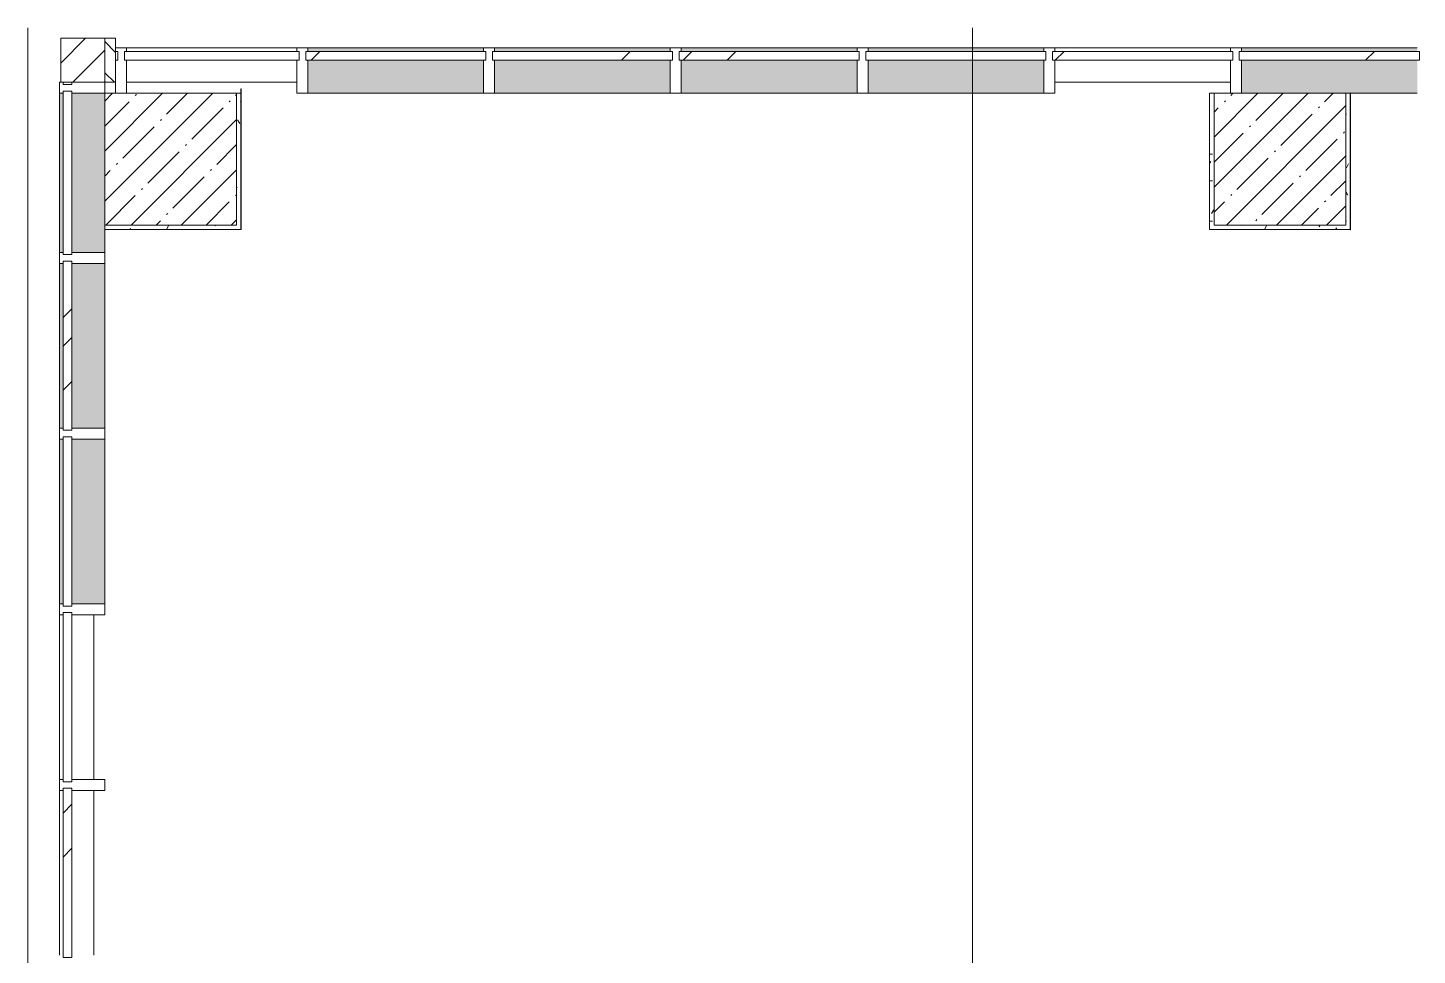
# Model space of a CAD drawing. Header units: millimetres. Extents: x -625 to 415037, y -3642 to 102118.
# Drawn here: x 152482 to 158807, y 23174 to 27397 of the extents above; entities that cross this region are included whole.
import ezdxf

# ---------------------------------------------------------------- set-up
doc = ezdxf.new("R2010")
doc.units = ezdxf.units.MM
for name, color, linetype, lineweight in [('A-GLAZ-CURT', 7, 'Continuous', 9), ('A-GLAZ-CURT-1', 7, 'Continuous', 5), ('A-GLAZ-CURT-2', 7, 'Continuous', 20), ('A-GLAZ-CWMG', 7, 'Continuous', 9), ('A-GLAZ-CWMG-1', 7, 'Continuous', 20), ('A-WALL', 7, 'Continuous', 5), ('I-WALL', 7, 'Continuous', 5), ('S-COLS', 7, 'Continuous', 9), ('S-COLS-1', 7, 'Continuous', 5), ('Оси', 7, 'Continuous', 9)]:
    doc.layers.add(name, color=color, linetype=linetype, lineweight=lineweight)
doc.layers.add('A-WALL-1', color=9, linetype='Continuous', lineweight=5, true_color=0x808080)
doc.layers.add('A-WALL-FNSH-1', color=9, linetype='Continuous', lineweight=5, true_color=0x808080)
pattern_1 = [(0, (148772.123, -0.94), (243.84, 60.96), [20.117, -162.763, 20.117, -162.763, -975.36]), (0, (148772.123, -0.94), (243.84, 60.96), [-365.76, 20.117, -345.643, 20.117, -162.763, -426.72]), (0, (148772.123, -0.94), (243.84, 60.96), [-914.4, 20.117, -101.803, 20.117, -284.683]), (120, (148863.563, 29.54), (-174.71291, 180.69163), [20.117, -162.763, 20.117, -162.763, -975.36]), (120, (148863.563, 29.54), (-174.71291, 180.69163), [-365.76, 20.117, -345.643, 20.117, -162.763, -426.72]), (120, (148863.563, 29.54), (-174.71291, 180.69163), [-914.4, 20.117, -101.803, 20.117, -284.683]), (240, (148894.043, 151.46), (-69.12709, -241.65163), [20.117, -162.763, 20.117, -162.763, -975.36]), (240, (148894.043, 151.46), (-69.12709, -241.65163), [-365.76, 20.117, -345.643, 20.117, -162.763, -426.72]), (240, (148894.043, 151.46), (-69.12709, -241.65163), [-914.4, 20.117, -101.803, 20.117, -284.683])]

# ---------------------------------------------------------------- blocks, each defined once
blk = doc.blocks.new('Прямоугольный импост - Импост структурный с накладкой - 190мм-22856805-Объем проектирования 2 этажа')
at = {"layer": 'A-GLAZ-CWMG-1'}
for p, q in [((0, 17), (-50, 17)), ((-50, 17), (-50, 0)), ((-50, 0), (-40, 0)), ((-40, 0), (-40, -40)), ((-10, -40), (-10, 0)), ((-10, 0), (-0.1, 0)), ((0, 11.1), (0, 17)), ((-40, -40), (-50, -40)), ((-50, -40), (-50, -190)), ((-0.1, -40), (-10, -40)), ((-50, -190), (0, -190))]:
    blk.add_line(p, q, dxfattribs=at)
blk = doc.blocks.new('Системная панель - Стекло - 40мм-22858580-Объем проектирования 2 этажа')
at = {"layer": 'A-GLAZ-CURT-2'}
for p, q in [((372.5, 40), (-372.5, 40)), ((-372.5, 40), (-372.5, 0)), ((-372.5, 0), (372.5, 0)), ((372.5, 0), (372.5, 40))]:
    blk.add_line(p, q, dxfattribs=at)
blk = doc.blocks.new('Системная панель - Стекло - 40мм-V303-Объем проектирования 2 этажа')
at = {"layer": 'A-GLAZ-CURT-1'}
h = blk.add_hatch(dxfattribs=at)
h.set_pattern_fill('FP_53', color=256, style=0, pattern_type=2)
h.set_pattern_definition([(135, (23350.1, -4071.1), (-565.685, -565.685), [400, -1200]), (135, (23550.1, -4471.1), (-565.685, -565.685), [1200, -400]), (135, (23750.1, -3671.1), (-565.685, -565.685), [400, -1200])])
h.paths.add_polyline_path([(385, 40), (-385, 40), (-385, 0), (385, 0)])
at = {"layer": 'A-GLAZ-CURT-2'}
for p, q in [((385, 40), (-385, 40)), ((-385, 40), (-385, 0)), ((-385, 0), (385, 0)), ((385, 0), (385, 40))]:
    blk.add_line(p, q, dxfattribs=at)
blk = doc.blocks.new('Прямоугольный импост - Импост структурный с накладкой - 190мм-22856798-Объем проектирования 2 этажа')
at = {"layer": 'A-GLAZ-CWMG-1'}
for p, q in [((-25, 0), (-25, 17)), ((-25, 17), (25, 17)), ((-15, 0), (-25, 0)), ((-15, -40), (-15, 0)), ((25, 0), (15, 0)), ((15, 0), (15, -40)), ((25, 17), (25, 0)), ((-25, -190), (-25, -40)), ((-25, -40), (-15, -40)), ((15, -40), (25, -40)), ((25, -40), (25, -190)), ((25, -190), (-25, -190))]:
    blk.add_line(p, q, dxfattribs=at)
blk = doc.blocks.new('Прямоугольный импост - Импост структурный с накладкой - 160мм-22858437-Объем проектирования 2 этажа')
at = {"layer": 'A-GLAZ-CWMG'}
for p, q in [((3854.1, 23925.1), (3854.1, 23175.1)), ((4011.1, 23925.1), (4011.1, 23175.1))]:
    blk.add_line(p, q, dxfattribs=at)
blk = doc.blocks.new('Системная панель - Стекло - 40мм-V305-Объем проектирования 2 этажа')
at = {"layer": 'A-GLAZ-CURT-2'}
for p, q in [((385, 40), (-385, 40)), ((-385, 40), (-385, 0)), ((-385, 0), (385, 0)), ((385, 0), (385, 40))]:
    blk.add_line(p, q, dxfattribs=at)
blk = doc.blocks.new('Системная панель - Стекло - 40мм-22856069-Объем проектирования 2 этажа')
at = {"layer": 'A-GLAZ-CURT-2'}
for p, q in [((397.5, 0), (-397.5, 0)), ((-397.5, 0), (-397.5, -40)), ((397.5, -40), (397.5, 0)), ((-397.5, -40), (397.5, -40))]:
    blk.add_line(p, q, dxfattribs=at)
blk = doc.blocks.new('Системная панель - Стекло - 40мм-22856070-Объем проектирования 2 этажа')
at = {"layer": 'A-GLAZ-CURT-1'}
h = blk.add_hatch(dxfattribs=at)
h.set_pattern_fill('FP_59', color=256, style=0, pattern_type=2)
h.set_pattern_definition([(45, (-8985, -27090), (-565.685, 565.685), [400, -1200]), (45, (-9385, -27290), (-565.685, 565.685), [1200, -400]), (45, (-8585, -27490), (-565.685, 565.685), [400, -1200])])
h.paths.add_polyline_path([(325, -40), (410, -40), (410, 0), (-410, 0), (-410, -40), (-400, -40)])
at = {"layer": 'A-GLAZ-CURT-2'}
for p, q in [((410, 0), (-410, 0)), ((-410, 0), (-410, -40)), ((-410, -40), (410, -40)), ((410, -40), (410, 0))]:
    blk.add_line(p, q, dxfattribs=at)
blk = doc.blocks.new('Прямоугольный импост - Импост структурный с накладкой - 160мм-22794259-Объем проектирования 2 этажа')
at = {"layer": 'A-GLAZ-CWMG'}
for p, q in [((4160, 27307), (4935, 27307)), ((4160, 27150), (4935, 27150))]:
    blk.add_line(p, q, dxfattribs=at)
blk = doc.blocks.new('Прямоугольный импост - Импост структурный с накладкой - 160мм-20149070-Объем проектирования 2 этажа')
at = {"layer": 'A-GLAZ-CWMG'}
for p, q in [((8385, 27307), (9185, 27307)), ((8385, 27150), (9185, 27150))]:
    blk.add_line(p, q, dxfattribs=at)
blk = doc.blocks.new('Прямоугольный импост - Импост структурный с накладкой - 190мм-22856065-Объем проектирования 2 этажа')
at = {"layer": 'A-GLAZ-CWMG-1'}
for p, q in [((-25, 40), (-25, 190)), ((-25, 190), (25, 190)), ((25, 190), (25, 40)), ((-15, 40), (-25, 40)), ((-25, -17), (-25, 0)), ((-25, 0), (-15, 0)), ((-15, 0), (-15, 40)), ((15, 40), (15, 0)), ((25, 40), (15, 40)), ((15, 0), (25, 0)), ((25, 0), (25, -17)), ((25, -17), (-25, -17))]:
    blk.add_line(p, q, dxfattribs=at)
blk = doc.blocks.new('Прямоугольный импост - Импост структурный с накладкой - 190мм-V309-Объем проектирования 2 этажа')
at = {"layer": 'A-GLAZ-CWMG-1'}
for p, q in [((-50, 190), (-50, 40)), ((0, 40), (0, 190)), ((-50, 40), (-40, 40)), ((-40, 0), (-50, 0)), ((-50, 0), (-50, -17)), ((-40, 40), (-40, 0)), ((-10, 0), (-10, 40)), ((-10, 40), (0, 40)), ((0, 0), (-10, 0)), ((0, -17), (0, 0)), ((-50, -17), (0, -17))]:
    blk.add_line(p, q, dxfattribs=at)
blk = doc.blocks.new('Системная панель - Стекло - 40мм-V336-Объем проектирования 2 этажа')
at = {"layer": 'A-GLAZ-CURT-2'}
for p, q in [((385, 40), (-385, 40)), ((-385, 40), (-385, 0)), ((-385, 0), (385, 0)), ((385, 0), (385, 40))]:
    blk.add_line(p, q, dxfattribs=at)
blk = doc.blocks.new('Прямоугольный импост - Импост структурный с накладкой - 190мм-V337-Объем проектирования 2 этажа')
at = {"layer": 'A-GLAZ-CWMG'}
for points in [[(3854.1, 24775.1), (3871.1, 24775.1), (3871.1, 25525.1), (3854.1, 25525.1), (3854.1, 25207.8)], [(4061.1, 24775.1), (4061.1, 25525.1), (3911.1, 25525.1), (3911.1, 24775.1)]]:
    blk.add_hatch(color=256, dxfattribs=at).paths.add_polyline_path(points)
for p, q in [((3854.1, 25525.1), (3854.1, 24775.1)), ((4061.1, 25525.1), (4061.1, 24775.1))]:
    blk.add_line(p, q, dxfattribs=at)
blk = doc.blocks.new('Системная панель - Стекло - 40мм-V338-Объем проектирования 2 этажа')
at = {"layer": 'A-GLAZ-CURT-1'}
h = blk.add_hatch(dxfattribs=at)
h.set_pattern_fill('FP_84', color=256, style=0, pattern_type=2)
h.set_pattern_definition([(45, (-9835, -27090), (-565.685, 565.685), [400, -1200]), (45, (-10235, -27290), (-565.685, 565.685), [1200, -400]), (45, (-9435, -27490), (-565.685, 565.685), [400, -1200])])
h.paths.add_polyline_path([(-410, -40), (410, -40), (410, 0), (-410, 0), (-410, -31.1)])
at = {"layer": 'A-GLAZ-CURT-2'}
for p, q in [((410, 0), (-410, 0)), ((-410, 0), (-410, -40)), ((-410, -40), (410, -40)), ((410, -40), (410, 0))]:
    blk.add_line(p, q, dxfattribs=at)
blk = doc.blocks.new('Прямоугольный импост - Импост структурный с накладкой - 190мм-23186024-Объем проектирования 2 этажа')
at = {"layer": 'A-GLAZ-CWMG'}
for points in [[(10035, 27290), (10035, 27307), (9235, 27307), (9235, 27290)], [(9730, 27100), (10035, 27100), (10035, 27250), (9235, 27250), (9235, 27100), (9710, 27100)]]:
    blk.add_hatch(color=256, dxfattribs=at).paths.add_polyline_path(points)
for p, q in [((9235, 27307), (10035, 27307)), ((9730, 27100), (10035, 27100))]:
    blk.add_line(p, q, dxfattribs=at)
blk = doc.blocks.new('Прямоугольный импост - Импост структурный с накладкой - 190мм-V339-Объем проектирования 2 этажа')
at = {"layer": 'A-GLAZ-CWMG-1'}
for p, q in [((-25, 40), (-25, 190)), ((25, 190), (25, 40)), ((-15, 40), (-25, 40)), ((-25, -17), (-25, 0)), ((-25, 0), (-15, 0)), ((-15, 0), (-15, 40)), ((15, 40), (15, 0)), ((25, 40), (15, 40)), ((15, 0), (25, 0)), ((25, 0), (25, -17)), ((25, -17), (-25, -17))]:
    blk.add_line(p, q, dxfattribs=at)
blk = doc.blocks.new('Системная панель - Стекло - 40мм-V340-Объем проектирования 2 этажа')
at = {"layer": 'A-GLAZ-CURT-2'}
for p, q in [((410, 0), (-410, 0)), ((-410, 0), (-410, -40)), ((-410, -40), (410, -40)), ((410, -40), (410, 0))]:
    blk.add_line(p, q, dxfattribs=at)
blk = doc.blocks.new('Прямоугольный импост - Импост структурный с накладкой - 190мм-V341-Объем проектирования 2 этажа')
at = {"layer": 'A-GLAZ-CWMG'}
for points in [[(8335, 27290), (8335, 27307), (7535, 27307), (7535, 27290), (8062.2, 27290)], [(8062.2, 27100), (8335, 27100), (8335, 27250), (7535, 27250), (7535, 27100)]]:
    blk.add_hatch(color=256, dxfattribs=at).paths.add_polyline_path(points)
for p, q in [((7535, 27307), (8335, 27307)), ((7535, 27100), (8335, 27100))]:
    blk.add_line(p, q, dxfattribs=at)
blk = doc.blocks.new('Системная панель - Стекло - 40мм-V374-Объем проектирования 2 этажа')
at = {"layer": 'A-GLAZ-CURT-1'}
h = blk.add_hatch(dxfattribs=at)
h.set_pattern_fill('FP_126', color=256, style=0, pattern_type=2)
h.set_pattern_definition([(45, (-7285, -27090), (-565.685, 565.685), [400, -1200]), (45, (-7685, -27290), (-565.685, 565.685), [1200, -400]), (45, (-6885, -27490), (-565.685, 565.685), [400, -1200])])
h.paths.add_polyline_path([(410, -40), (410, 0), (-410, 0), (-410, -40), (400, -40)])
at = {"layer": 'A-GLAZ-CURT-2'}
for p, q in [((410, 0), (-410, 0)), ((-410, 0), (-410, -40)), ((-410, -40), (410, -40)), ((410, -40), (410, 0))]:
    blk.add_line(p, q, dxfattribs=at)
blk = doc.blocks.new('Системная панель - Стекло - 40мм-V375-Объем проектирования 2 этажа')
at = {"layer": 'A-GLAZ-CURT-1'}
h = blk.add_hatch(dxfattribs=at)
h.set_pattern_fill('FP_127', color=256, style=0, pattern_type=2)
h.set_pattern_definition([(45, (-5585, -27090), (-565.685, 565.685), [400, -1200]), (45, (-5985, -27290), (-565.685, 565.685), [1200, -400]), (45, (-5185, -27490), (-565.685, 565.685), [400, -1200])])
h.paths.add_polyline_path([(410, -40), (410, 0), (-410, 0), (-410, -40), (400, -40)])
at = {"layer": 'A-GLAZ-CURT-2'}
for p, q in [((410, 0), (-410, 0)), ((-410, 0), (-410, -40)), ((-410, -40), (410, -40)), ((410, -40), (410, 0))]:
    blk.add_line(p, q, dxfattribs=at)
blk = doc.blocks.new('Прямоугольный импост - Импост структурный с накладкой - 190мм-22858574-Объем проектирования 2 этажа')
at = {"layer": 'A-GLAZ-CWMG'}
for points in [[(3854.1, 26375.1), (3871.1, 26375.1), (3871.1, 27100.1), (3854.1, 27100.1)], [(4061.1, 26375.1), (4060, 27100.1), (3911.1, 27100.1), (3911.1, 26375.1), (4060, 26375.1)]]:
    blk.add_hatch(color=256, dxfattribs=at).paths.add_polyline_path(points)
for p, q in [((3854.1, 27100.1), (3854.1, 26375.1)), ((4061.1, 26480), (4061.1, 26375.1))]:
    blk.add_line(p, q, dxfattribs=at)
blk = doc.blocks.new('BSC_Колонна _Прямоугольная - 200х200-22401950-Объем проектирования 2 этажа')
at = {"layer": 'S-COLS-1'}
h = blk.add_hatch(dxfattribs=at)
h.set_pattern_fill('FP_140', color=256, style=0, pattern_type=2)
h.set_pattern_definition([(45, (-3960, -27250), (-70.71068, 70.71068), [])])
h.paths.add_polyline_path([(-48.9, -100), (100, -100), (100, 100), (-100, 100), (-100, -100)])
for p, q in [((100, 100), (-100, 100)), ((-100, 100), (-100, -100)), ((100, -100), (100, 100)), ((-100, -100), (100, -100))]:
    blk.add_line(p, q, dxfattribs=at)
blk = doc.blocks.new('Системная панель - Стекло - 40мм-V398-Объем проектирования 2 этажа')
at = {"layer": 'A-GLAZ-CURT-1'}
h = blk.add_hatch(dxfattribs=at)
h.set_pattern_fill('FP_141', color=256, style=0, pattern_type=2)
h.set_pattern_definition([(45, (-6435, -27090), (-565.685, 565.685), [400, -1200]), (45, (-6835, -27290), (-565.685, 565.685), [1200, -400]), (45, (-6035, -27490), (-565.685, 565.685), [400, -1200])])
h.paths.add_polyline_path([(410, -40), (410, 0), (-410, 0), (-410, -40), (400, -40)])
at = {"layer": 'A-GLAZ-CURT-2'}
for p, q in [((410, 0), (-410, 0)), ((-410, 0), (-410, -40)), ((-410, -40), (410, -40)), ((410, -40), (410, 0))]:
    blk.add_line(p, q, dxfattribs=at)
blk = doc.blocks.new('Системная панель - Стекло - 40мм-V399-Объем проектирования 2 этажа')
at = {"layer": 'A-GLAZ-CURT-1'}
h = blk.add_hatch(dxfattribs=at)
h.set_pattern_fill('FP_142', color=256, style=0, pattern_type=2)
h.set_pattern_definition([(135, (25750.1, -4071.1), (-565.685, -565.685), [400, -1200]), (135, (25950.1, -4471.1), (-565.685, -565.685), [1200, -400]), (135, (26150.1, -3671.1), (-565.685, -565.685), [400, -1200])])
h.paths.add_polyline_path([(385, 0), (385, 40), (-385, 40), (-385, 0), (375, 0)])
at = {"layer": 'A-GLAZ-CURT-2'}
for p, q in [((385, 40), (-385, 40)), ((-385, 40), (-385, 0)), ((-385, 0), (385, 0)), ((385, 0), (385, 40))]:
    blk.add_line(p, q, dxfattribs=at)
blk = doc.blocks.new('BSC_Колонна _Прямоугольная - 600х600-V402-Объем проектирования 2 этажа')
at = {"layer": 'S-COLS-1'}
h = blk.add_hatch(dxfattribs=at)
h.set_pattern_fill('FP_151', color=256, style=0, pattern_type=2)
h.set_pattern_definition([(45, (-9410, -26800), (-114.04925, 114.04925), []), (45, (-9295.95, -26800), (-114.04925, 114.04925), [201.613, -40.323, 6.706, -33.617])])
h.paths.add_polyline_path([(300, -300), (300, 300), (-300, 300), (-300, -300)])
for p, q in [((300, 300), (-300, 300)), ((-300, 300), (-300, -300)), ((300, -300), (300, 300)), ((-300, -300), (300, -300))]:
    blk.add_line(p, q, dxfattribs=at)
blk = doc.blocks.new('BSC_Колонна _Прямоугольная - 600х600-V403-Объем проектирования 2 этажа')
at = {"layer": 'S-COLS-1'}
h = blk.add_hatch(dxfattribs=at)
h.set_pattern_fill('FP_152', color=256, style=0, pattern_type=2)
h.set_pattern_definition([(45, (-4360, -26800), (-114.0493, 114.0493), []), (45, (-4245.95, -26800), (-114.0493, 114.0493), [201.613, -40.323, 6.706, -33.617])])
h.paths.add_polyline_path([(-300, -300), (300, -300), (300, 300), (-300, 300)])
for p, q in [((300, 300), (-300, 300)), ((-300, 300), (-300, -300)), ((300, -300), (300, 300)), ((-300, -300), (300, -300))]:
    blk.add_line(p, q, dxfattribs=at)

msp = doc.modelspace()

# ---------------------------------------------------------------- hatches: boundary and pattern name
at = {"layer": 'A-WALL'}
h = msp.add_hatch(dxfattribs=at)
h.set_pattern_fill('FP_2', color=256, style=0, pattern_type=2)
h.set_pattern_definition([(135, (148772.12, -0.94), (-70.71068, -70.71068), [])])
h.paths.add_polyline_path([(162461.1, 27149.1), (162461.1, 27329.1), (162480, 27329.1), (162482.1, 27349.1), (162232.4, 27349.1), (162232.4, 27149.1)])
h.paths.add_polyline_path([(152882.1, 27149.1), (152882.1, 27349.1), (152832.1, 27349.1), (152833.2, 27149.1)])
at = {"layer": 'I-WALL'}
h = msp.add_hatch(dxfattribs=at)
h.set_pattern_fill('FP_191', color=256, style=0, pattern_type=2)
h.set_pattern_definition(pattern_1)
h.paths.add_polyline_path([(153452.1, 26499.1), (153452.1, 27099.1), (153432.1, 27099.1), (153432.1, 26499.1)])
h = msp.add_hatch(dxfattribs=at)
h.set_pattern_fill('FP_191', color=256, style=0, pattern_type=2)
h.set_pattern_definition(pattern_1)
h.paths.add_polyline_path([(157882.1, 26479.1), (157882.1, 27099.1), (157862.1, 27099.1), (157862.1, 26479.1)])
h = msp.add_hatch(dxfattribs=at)
h.set_pattern_fill('FP_191', color=256, style=0, pattern_type=2)
h.set_pattern_definition(pattern_1)
h.paths.add_polyline_path([(158502.1, 26499.1), (158502.1, 27099.1), (158482.1, 27099.1), (158482.1, 26499.1)])
h = msp.add_hatch(dxfattribs=at)
h.set_pattern_fill('FP_191', color=256, style=0, pattern_type=2)
h.set_pattern_definition(pattern_1)
h.paths.add_polyline_path([(153220.6, 26479.1), (153452.1, 26479.1), (153452.1, 26499.1), (152832.1, 26499.1), (152833.2, 26479.1)])
h = msp.add_hatch(dxfattribs=at)
h.set_pattern_fill('FP_191', color=256, style=0, pattern_type=2)
h.set_pattern_definition(pattern_1)
h.paths.add_polyline_path([(157882.1, 26479.1), (158502.1, 26479.1), (158502.1, 26499.1), (157882.1, 26499.1)])

# ---------------------------------------------------------------- linework, layer by layer
at = {"layer": 'A-WALL-1'}
for p, q in [((152882.1, 27349.1), (152832.1, 27349.1)), ((152882.1, 27149.1), (152882.1, 27349.1)), ((152832.1, 27149.1), (152882.1, 27149.1)), ((153452.1, 27099.1), (153432.1, 27099.1)), ((157882.1, 27099.1), (157862.1, 27099.1)), ((158502.1, 27099.1), (158482.1, 27099.1)), ((158502.1, 27098.6), (158502.1, 27099.1)), ((152832.1, 26499.1), (152832.1, 26479.1)), ((158482.6, 26479.1), (158502.1, 26479.1))]:
    msp.add_line(p, q, dxfattribs=at)
at = {"layer": 'A-WALL-FNSH-1'}
for p, q in [((153452.1, 27119.6), (153452.1, 26478.1)), ((153453.1, 27119.6), (153452.1, 27119.6)), ((153453.1, 26479.1), (153453.1, 27119.6)), ((157861.1, 27099.1), (157861.1, 26478.1)), ((157862.1, 27099.1), (157861.1, 27099.1)), ((157862.1, 26478.1), (157862.1, 27099.1)), ((158502.1, 27098.6), (158502.1, 26477.6)), ((158503.1, 27098.6), (158502.1, 27098.6)), ((158503.1, 26477.6), (158503.1, 27098.6)), ((153453.1, 26479.1), (152832.1, 26479.1)), ((152832.1, 26479.1), (152832.1, 26478.1)), ((152832.1, 26478.1), (153452.1, 26478.1)), ((157861.1, 26478.1), (158482.6, 26478.1)), ((158482.6, 26479.1), (157862.1, 26479.1)), ((158482.6, 26478.1), (158482.6, 26479.1)), ((158502.1, 26477.6), (158503.1, 26477.6))]:
    msp.add_line(p, q, dxfattribs=at)
at = {"layer": 'Оси'}
for p, q in [((152482.1, 22397.1), (152482.1, 27397.1)), ((156782.1, 22397.1), (156782.1, 27397.1))]:
    msp.add_line(p, q, dxfattribs=at)

# ---------------------------------------------------------------- block references
at = {"layer": 'A-GLAZ-CURT'}
for name, p in [('Системная панель - Стекло - 40мм-22856069-Объем проектирования 2 этажа', (153319.6, 27289.1)), ('Системная панель - Стекло - 40мм-V375-Объем проектирования 2 этажа', (154157.1, 27289.1)), ('Системная панель - Стекло - 40мм-V398-Объем проектирования 2 этажа', (155007.1, 27289.1)), ('Системная панель - Стекло - 40мм-V374-Объем проектирования 2 этажа', (155857.1, 27289.1)), ('Системная панель - Стекло - 40мм-V340-Объем проектирования 2 этажа', (156707.1, 27289.1)), ('Системная панель - Стекло - 40мм-22856070-Объем проектирования 2 этажа', (157557.1, 27289.1)), ('Системная панель - Стекло - 40мм-V338-Объем проектирования 2 этажа', (158407.1, 27289.1))]:
    msp.add_blockref(name, p, dxfattribs=at)
at = {"layer": 'A-GLAZ-CURT', "rotation": 269.9999999999999}
for name, p in [('Системная панель - Стекло - 40мм-22858580-Объем проектирования 2 этажа', (152643.2, 26736.7)), ('Системная панель - Стекло - 40мм-V399-Объем проектирования 2 этажа', (152643.2, 25949.2)), ('Системная панель - Стекло - 40мм-V336-Объем проектирования 2 этажа', (152643.2, 25149.2)), ('Системная панель - Стекло - 40мм-V305-Объем проектирования 2 этажа', (152643.2, 24349.2)), ('Системная панель - Стекло - 40мм-V303-Объем проектирования 2 этажа', (152643.2, 23549.2))]:
    msp.add_blockref(name, p, dxfattribs=at)
at = {"layer": 'A-GLAZ-CWMG'}
for name, p, rotation in [('Прямоугольный импост - Импост структурный с накладкой - 190мм-V309-Объем проектирования 2 этажа', (152882.1, 27289.1), 180), ('Прямоугольный импост - Импост структурный с накладкой - 190мм-22856805-Объем проектирования 2 этажа', (152643.2, 27149.2), 89.99999999999991)]:
    msp.add_blockref(name, p, dxfattribs=dict(at, rotation=rotation))
for name, p in [('Прямоугольный импост - Импост структурный с накладкой - 160мм-22794259-Объем проектирования 2 этажа', (148772.1, -0.9)), ('Прямоугольный импост - Импост структурный с накладкой - 190мм-V341-Объем проектирования 2 этажа', (146222.1, -0.9)), ('Прямоугольный импост - Импост структурный с накладкой - 190мм-V341-Объем проектирования 2 этажа', (147072.1, -0.9)), ('Прямоугольный импост - Импост структурный с накладкой - 190мм-V341-Объем проектирования 2 этажа', (147922.1, -0.9)), ('Прямоугольный импост - Импост структурный с накладкой - 190мм-V341-Объем проектирования 2 этажа', (148772.1, -0.9)), ('Прямоугольный импост - Импост структурный с накладкой - 160мм-20149070-Объем проектирования 2 этажа', (148772.1, -0.9)), ('Прямоугольный импост - Импост структурный с накладкой - 190мм-23186024-Объем проектирования 2 этажа', (148772.1, -0.9)), ('Прямоугольный импост - Импост структурный с накладкой - 190мм-22858574-Объем проектирования 2 этажа', (148772.1, -0.9)), ('Прямоугольный импост - Импост структурный с накладкой - 190мм-V337-Объем проектирования 2 этажа', (148772.1, 799.1)), ('Прямоугольный импост - Импост структурный с накладкой - 190мм-V337-Объем проектирования 2 этажа', (148772.1, -0.9)), ('Прямоугольный импост - Импост структурный с накладкой - 160мм-22858437-Объем проектирования 2 этажа', (148772.1, 799.1)), ('Прямоугольный импост - Импост структурный с накладкой - 160мм-22858437-Объем проектирования 2 этажа', (148772.1, -0.9))]:
    msp.add_blockref(name, p, dxfattribs=at)
at = {"layer": 'A-GLAZ-CWMG', "extrusion": (0, 0, -1)}
for name, p, rotation in [('Прямоугольный импост - Импост структурный с накладкой - 190мм-22856065-Объем проектирования 2 этажа', (-153732.1, 27289.1), 180), ('Прямоугольный импост - Импост структурный с накладкой - 190мм-22856065-Объем проектирования 2 этажа', (-154582.1, 27289.1), 180), ('Прямоугольный импост - Импост структурный с накладкой - 190мм-22856065-Объем проектирования 2 этажа', (-155432.1, 27289.1), 180), ('Прямоугольный импост - Импост структурный с накладкой - 190мм-22856065-Объем проектирования 2 этажа', (-156282.1, 27289.1), 180), ('Прямоугольный импост - Импост структурный с накладкой - 190мм-22856065-Объем проектирования 2 этажа', (-157132.1, 27289.1), 180), ('Прямоугольный импост - Импост структурный с накладкой - 190мм-V339-Объем проектирования 2 этажа', (-157982.1, 27289.1), 180), ('Прямоугольный импост - Импост структурный с накладкой - 190мм-22856798-Объем проектирования 2 этажа', (-152643.2, 26349.2), 270.0000000000001), ('Прямоугольный импост - Импост структурный с накладкой - 190мм-22856798-Объем проектирования 2 этажа', (-152643.2, 25549.2), 270.0000000000001), ('Прямоугольный импост - Импост структурный с накладкой - 190мм-22856798-Объем проектирования 2 этажа', (-152643.2, 24749.2), 270.0000000000001), ('Прямоугольный импост - Импост структурный с накладкой - 190мм-22856798-Объем проектирования 2 этажа', (-152643.2, 23949.2), 270.0000000000001)]:
    msp.add_blockref(name, p, dxfattribs=dict(at, rotation=rotation))
at = {"layer": 'S-COLS'}
for name, p in [('BSC_Колонна _Прямоугольная - 200х200-22401950-Объем проектирования 2 этажа', (152732.1, 27249.1)), ('BSC_Колонна _Прямоугольная - 600х600-V403-Объем проектирования 2 этажа', (153132.1, 26799.1)), ('BSC_Колонна _Прямоугольная - 600х600-V402-Объем проектирования 2 этажа', (158182.1, 26799.1))]:
    msp.add_blockref(name, p, dxfattribs=at)

doc.saveas('drawing.dxf')
